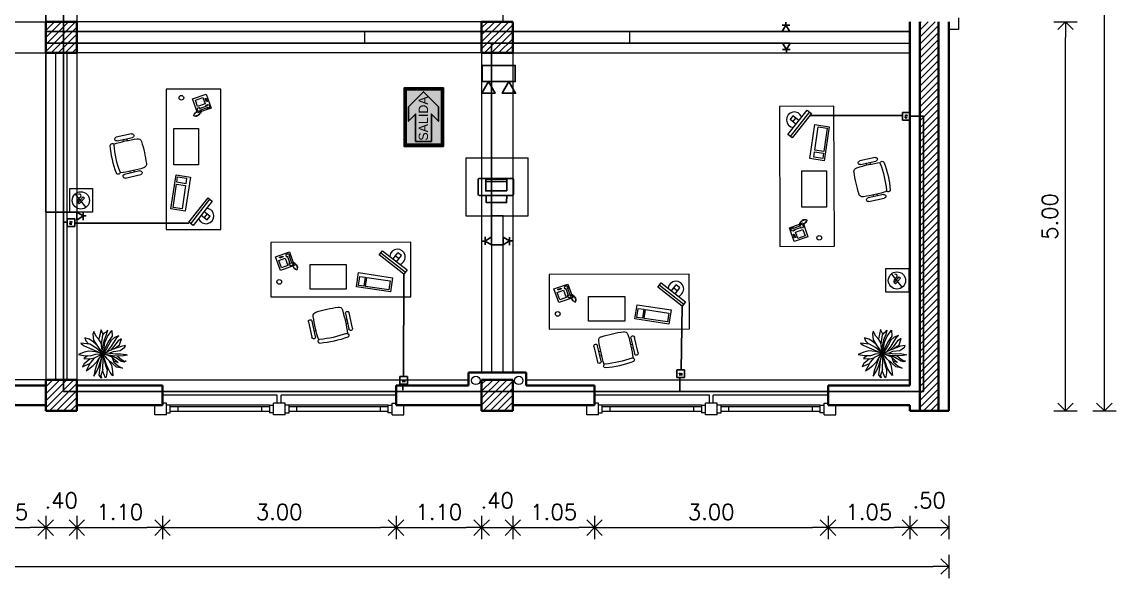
# Model space of a CAD drawing. Extents: x 1009 to 1343, y -172900 to 201.
# Drawn here: x 1178.27 to 1192.33, y 123.53 to 130.68 of the extents above; entities that cross this region are included whole.
import ezdxf

# ---------------------------------------------------------------- set-up
doc = ezdxf.new("R2010")
doc.units = 0
doc.header["$LTSCALE"] = 0.5
doc.linetypes.add('TRAZOS2', pattern=[0.375, 0.25, -0.125])
doc.layers.get('0').update_dxf_attribs({"linetype": 'CONTINUOUS'})
doc.layers.get('Defpoints').update_dxf_attribs({"linetype": 'CONTINUOUS'})
for name, color, linetype, lineweight in [('Acotaciones', 9, 'CONTINUOUS', 9), ('Carpintería', 55, 'CONTINUOUS', 20), ('Detalles .05', 243, 'CONTINUOUS', 5), ('Detalles 01', 8, 'CONTINUOUS', 9), ('Equipamiento movil', 33, 'CONTINUOUS', 9), ('EQUIPO DE EMERGENCIA', 200, 'CONTINUOUS', 30), ('Muros corte', 7, 'CONTINUOUS', 40), ('Sist. contra incendio', 1, 'CONTINUOUS', 18), ('Tratamiento pisos', 251, 'CONTINUOUS', 9), ('Vidrios', 147, 'CONTINUOUS', 13)]:
    doc.layers.add(name, color=color, linetype=linetype, lineweight=lineweight)
for name, color, linetype in [('BRIGADAS', 8, 'TRAZOS2'), ('Cableado', 100, 'CONTINUOUS'), ('Electricidad', 50, 'CONTINUOUS'), ('GCI-LUZ DE EMERG.LUZ ESTROBOSCOPICA', 12, 'CONTINUOUS'), ('MARCO_FONDO_NEGRO', 7, 'CONTINUOUS'), ('SEÑAL_FONDO_FIGURAS', 254, 'CONTINUOUS'), ('SEÑAL_FONDO_NEGRO', 7, 'CONTINUOUS'), ('SEÑAL_FONDO_VERDE', 86, 'CONTINUOUS')]:
    doc.layers.add(name, color=color, linetype=linetype)
doc.styles.add('franklin gothic medium', font='framd.ttf')
doc.styles.add('Texto 2 mm', font='simplex.shx', dxfattribs={"height": 0.2})
doc.styles.add('Texto 5 mm', font='simplex.shx', dxfattribs={"height": 0.5})
doc.dimstyles.new('Primera línea', dxfattribs={"dimscale": 0, "dimtxt": 0.2, "dimasz": 0.2, "dimexe": 0.15, "dimexo": 0, "dimgap": 0.1, "dimtad": 1, "dimzin": 4, "dimdsep": 46, "dimtxsty": 'Texto 2 mm', "dimblk": 'OPEN90', "dimcen": 2.5, "dimclrd": 256, "dimclre": 256, "dimclrt": 256, "dimadec": 0, "dimazin": 0, "dimtfac": 1, "dimtmove": 2, "dimatfit": 3, "dimldrblk": 'OPEN90', "dimfxl": 1, "dimtolj": 1, "dimtzin": 0, "dimlwd": -1, "dimlwe": -1, "dimarcsym": 0})
doc.dimstyles.new('Segunda línea', dxfattribs={"dimscale": 0, "dimtxt": 0.2, "dimasz": 0.2, "dimexe": 0.15, "dimexo": 0.5, "dimgap": 0.1, "dimtad": 1, "dimzin": 4, "dimdsep": 46, "dimtxsty": 'Texto 2 mm', "dimblk": 'OPEN90', "dimcen": 2.5, "dimclrd": 256, "dimclre": 256, "dimclrt": 256, "dimadec": 0, "dimazin": 0, "dimtfac": 1, "dimtmove": 2, "dimatfit": 3, "dimldrblk": 'OPEN90', "dimfxl": 1, "dimtolj": 1, "dimtzin": 0, "dimlwd": -1, "dimlwe": -1, "dimarcsym": 0})
pattern_1 = [(45, (132.33464, 59.39495), (-0.0449012806, 0.0449012806), [])]

# ---------------------------------------------------------------- blocks, each defined once
blk = doc.blocks.new('_Open90')
at = {"color": 0, "linetype": 'ByBlock', "lineweight": -2}
for p, q in [((0, 0), (-1, 0)), ((-0.5, 0.5), (0, 0)), ((0, 0), (-0.5, -0.5))]:
    blk.add_line(p, q, dxfattribs=at)
blk = doc.blocks.new('*D153')
at = {"layer": 'Acotaciones', "transparency": 16777216}
for p, q in [((1191.53, 130.675), (1191.83, 130.675)), ((1191.68, 125.875), (1191.68, 130.475)), ((1191.53, 125.675), (1191.83, 125.675))]:
    blk.add_line(p, q, dxfattribs=at)
at = {"layer": 'Defpoints', "color": 0, "transparency": 16777216}
for p in [(1191.53, 130.675), (1191.68, 130.675), (1191.53, 125.675)]:
    blk.add_point(p, dxfattribs=at)
at = {"layer": 'Acotaciones', "transparency": 16777216, "xscale": 0.2, "yscale": 0.2, "zscale": 0.2}
for p, rotation in [((1191.68, 130.675), 90), ((1191.68, 125.675), 270)]:
    blk.add_blockref('_Open90', p, dxfattribs=dict(at, rotation=rotation))
at = {"layer": 'Acotaciones', "transparency": 16777216, "insert": (1191.48, 128.175), "char_height": 0.2, "attachment_point": 5, "rotation": 90, "style": 'Texto 2 mm'}
blk.add_mtext('\\A1;5.00', dxfattribs=at)
blk = doc.blocks.new('*D156')
at = {"layer": 'Acotaciones', "transparency": 16777216}
for p, q in [((1192.03, 141.675), (1192.33, 141.675)), ((1192.18, 125.875), (1192.18, 141.475)), ((1192.03, 125.675), (1192.33, 125.675))]:
    blk.add_line(p, q, dxfattribs=at)
at = {"layer": 'Defpoints', "color": 0, "transparency": 16777216}
for p in [(1191.53, 141.675), (1192.18, 141.675), (1191.53, 125.675)]:
    blk.add_point(p, dxfattribs=at)
at = {"layer": 'Acotaciones', "transparency": 16777216, "xscale": 0.2, "yscale": 0.2, "zscale": 0.2}
for p, rotation in [((1192.18, 141.675), 90), ((1192.18, 125.675), 270)]:
    blk.add_blockref('_Open90', p, dxfattribs=dict(at, rotation=rotation))
at = {"layer": 'Acotaciones', "transparency": 16777216, "insert": (1191.98, 133.675), "char_height": 0.2, "attachment_point": 5, "rotation": 90, "style": 'Texto 2 mm'}
blk.add_mtext('\\A1;16.00', dxfattribs=at)
blk = doc.blocks.new('*D171')
at = {"layer": 'Acotaciones', "transparency": 16777216}
for p, q in [((1177.53, 124.325), (1177.53, 124.025)), ((1178.58, 124.325), (1178.58, 124.025)), ((1177.73, 124.175), (1178.38, 124.175))]:
    blk.add_line(p, q, dxfattribs=at)
at = {"layer": 'Defpoints', "color": 0, "transparency": 16777216}
for p in [(1177.53, 124.325), (1178.58, 124.325), (1178.58, 124.175)]:
    blk.add_point(p, dxfattribs=at)
at = {"layer": 'Acotaciones', "transparency": 16777216, "xscale": 0.2, "yscale": 0.2, "zscale": 0.2, "rotation": 180}
blk.add_blockref('_Open90', (1177.53, 124.175), dxfattribs=at)
at = {"layer": 'Acotaciones', "transparency": 16777216, "xscale": 0.2, "yscale": 0.2, "zscale": 0.2}
blk.add_blockref('_Open90', (1178.58, 124.175), dxfattribs=at)
at = {"layer": 'Acotaciones', "transparency": 16777216, "insert": (1178.055, 124.375), "char_height": 0.2, "attachment_point": 5, "style": 'Texto 2 mm'}
blk.add_mtext('\\A1;1.05', dxfattribs=at)
blk = doc.blocks.new('*D172')
at = {"layer": 'Acotaciones', "transparency": 16777216}
for p, q in [((1178.98, 124.325), (1178.98, 124.025)), ((1180.08, 124.325), (1180.08, 124.025)), ((1179.18, 124.175), (1179.88, 124.175))]:
    blk.add_line(p, q, dxfattribs=at)
at = {"layer": 'Defpoints', "color": 0, "transparency": 16777216}
for p in [(1178.98, 124.325), (1180.08, 124.325), (1180.08, 124.175)]:
    blk.add_point(p, dxfattribs=at)
at = {"layer": 'Acotaciones', "transparency": 16777216, "xscale": 0.2, "yscale": 0.2, "zscale": 0.2, "rotation": 180}
blk.add_blockref('_Open90', (1178.98, 124.175), dxfattribs=at)
at = {"layer": 'Acotaciones', "transparency": 16777216, "xscale": 0.2, "yscale": 0.2, "zscale": 0.2}
blk.add_blockref('_Open90', (1180.08, 124.175), dxfattribs=at)
at = {"layer": 'Acotaciones', "transparency": 16777216, "insert": (1179.53, 124.375), "char_height": 0.2, "attachment_point": 5, "style": 'Texto 2 mm'}
blk.add_mtext('\\A1;1.10', dxfattribs=at)
blk = doc.blocks.new('*D173')
at = {"layer": 'Acotaciones', "transparency": 16777216}
for p, q in [((1183.08, 124.325), (1183.08, 124.025)), ((1184.18, 124.325), (1184.18, 124.025)), ((1183.28, 124.175), (1183.98, 124.175))]:
    blk.add_line(p, q, dxfattribs=at)
at = {"layer": 'Defpoints', "color": 0, "transparency": 16777216}
for p in [(1183.08, 124.325), (1184.18, 124.325), (1184.18, 124.175)]:
    blk.add_point(p, dxfattribs=at)
at = {"layer": 'Acotaciones', "transparency": 16777216, "xscale": 0.2, "yscale": 0.2, "zscale": 0.2, "rotation": 180}
blk.add_blockref('_Open90', (1183.08, 124.175), dxfattribs=at)
at = {"layer": 'Acotaciones', "transparency": 16777216, "xscale": 0.2, "yscale": 0.2, "zscale": 0.2}
blk.add_blockref('_Open90', (1184.18, 124.175), dxfattribs=at)
at = {"layer": 'Acotaciones', "transparency": 16777216, "insert": (1183.63, 124.375), "char_height": 0.2, "attachment_point": 5, "style": 'Texto 2 mm'}
blk.add_mtext('\\A1;1.10', dxfattribs=at)
blk = doc.blocks.new('*D174')
at = {"layer": 'Acotaciones', "transparency": 16777216}
for p, q in [((1184.58, 124.325), (1184.58, 124.025)), ((1185.63, 124.325), (1185.63, 124.025)), ((1184.78, 124.175), (1185.43, 124.175))]:
    blk.add_line(p, q, dxfattribs=at)
at = {"layer": 'Defpoints', "color": 0, "transparency": 16777216}
for p in [(1184.58, 124.325), (1185.63, 124.325), (1185.63, 124.175)]:
    blk.add_point(p, dxfattribs=at)
at = {"layer": 'Acotaciones', "transparency": 16777216, "xscale": 0.2, "yscale": 0.2, "zscale": 0.2, "rotation": 180}
blk.add_blockref('_Open90', (1184.58, 124.175), dxfattribs=at)
at = {"layer": 'Acotaciones', "transparency": 16777216, "xscale": 0.2, "yscale": 0.2, "zscale": 0.2}
blk.add_blockref('_Open90', (1185.63, 124.175), dxfattribs=at)
at = {"layer": 'Acotaciones', "transparency": 16777216, "insert": (1185.105, 124.375), "char_height": 0.2, "attachment_point": 5, "style": 'Texto 2 mm'}
blk.add_mtext('\\A1;1.05', dxfattribs=at)
blk = doc.blocks.new('*D175')
at = {"layer": 'Acotaciones', "transparency": 16777216}
for p, q in [((1180.08, 124.325), (1180.08, 124.025)), ((1183.08, 124.325), (1183.08, 124.025)), ((1180.28, 124.175), (1182.88, 124.175))]:
    blk.add_line(p, q, dxfattribs=at)
at = {"layer": 'Defpoints', "color": 0, "transparency": 16777216}
for p in [(1180.08, 124.325), (1183.08, 124.325), (1183.08, 124.175)]:
    blk.add_point(p, dxfattribs=at)
at = {"layer": 'Acotaciones', "transparency": 16777216, "xscale": 0.2, "yscale": 0.2, "zscale": 0.2, "rotation": 180}
blk.add_blockref('_Open90', (1180.08, 124.175), dxfattribs=at)
at = {"layer": 'Acotaciones', "transparency": 16777216, "xscale": 0.2, "yscale": 0.2, "zscale": 0.2}
blk.add_blockref('_Open90', (1183.08, 124.175), dxfattribs=at)
at = {"layer": 'Acotaciones', "transparency": 16777216, "insert": (1181.58, 124.375), "char_height": 0.2, "attachment_point": 5, "style": 'Texto 2 mm'}
blk.add_mtext('\\A1;3.00', dxfattribs=at)
blk = doc.blocks.new('*D176')
at = {"layer": 'Acotaciones', "transparency": 16777216}
for p, q in [((1185.63, 124.325), (1185.63, 124.025)), ((1188.63, 124.325), (1188.63, 124.025)), ((1185.83, 124.175), (1188.43, 124.175))]:
    blk.add_line(p, q, dxfattribs=at)
at = {"layer": 'Defpoints', "color": 0, "transparency": 16777216}
for p in [(1185.63, 124.325), (1188.63, 124.325), (1188.63, 124.175)]:
    blk.add_point(p, dxfattribs=at)
at = {"layer": 'Acotaciones', "transparency": 16777216, "xscale": 0.2, "yscale": 0.2, "zscale": 0.2, "rotation": 180}
blk.add_blockref('_Open90', (1185.63, 124.175), dxfattribs=at)
at = {"layer": 'Acotaciones', "transparency": 16777216, "xscale": 0.2, "yscale": 0.2, "zscale": 0.2}
blk.add_blockref('_Open90', (1188.63, 124.175), dxfattribs=at)
at = {"layer": 'Acotaciones', "transparency": 16777216, "insert": (1187.13, 124.375), "char_height": 0.2, "attachment_point": 5, "style": 'Texto 2 mm'}
blk.add_mtext('\\A1;3.00', dxfattribs=at)
blk = doc.blocks.new('*D177')
at = {"layer": 'Acotaciones', "transparency": 16777216}
for p, q in [((1188.63, 124.325), (1188.63, 124.025)), ((1189.68, 124.325), (1189.68, 124.025)), ((1188.83, 124.175), (1189.48, 124.175))]:
    blk.add_line(p, q, dxfattribs=at)
at = {"layer": 'Defpoints', "color": 0, "transparency": 16777216}
for p in [(1188.63, 124.325), (1189.68, 124.325), (1189.68, 124.175)]:
    blk.add_point(p, dxfattribs=at)
at = {"layer": 'Acotaciones', "transparency": 16777216, "xscale": 0.2, "yscale": 0.2, "zscale": 0.2, "rotation": 180}
blk.add_blockref('_Open90', (1188.63, 124.175), dxfattribs=at)
at = {"layer": 'Acotaciones', "transparency": 16777216, "xscale": 0.2, "yscale": 0.2, "zscale": 0.2}
blk.add_blockref('_Open90', (1189.68, 124.175), dxfattribs=at)
at = {"layer": 'Acotaciones', "transparency": 16777216, "insert": (1189.155, 124.375), "char_height": 0.2, "attachment_point": 5, "style": 'Texto 2 mm'}
blk.add_mtext('\\A1;1.05', dxfattribs=at)
blk = doc.blocks.new('*D178')
at = {"layer": 'Acotaciones', "transparency": 16777216}
for p, q in [((1156.38, 123.825), (1156.38, 123.525)), ((1190.18, 123.825), (1190.18, 123.525)), ((1156.58, 123.675), (1189.98, 123.675))]:
    blk.add_line(p, q, dxfattribs=at)
at = {"layer": 'Defpoints', "color": 0, "transparency": 16777216}
for p in [(1156.38, 124.325), (1190.18, 124.325), (1190.18, 123.675)]:
    blk.add_point(p, dxfattribs=at)
at = {"layer": 'Acotaciones', "transparency": 16777216, "xscale": 0.2, "yscale": 0.2, "zscale": 0.2, "rotation": 180}
blk.add_blockref('_Open90', (1156.38, 123.675), dxfattribs=at)
at = {"layer": 'Acotaciones', "transparency": 16777216, "xscale": 0.2, "yscale": 0.2, "zscale": 0.2}
blk.add_blockref('_Open90', (1190.18, 123.675), dxfattribs=at)
at = {"layer": 'Acotaciones', "transparency": 16777216, "insert": (1173.28, 123.875), "char_height": 0.2, "attachment_point": 5, "style": 'Texto 2 mm'}
blk.add_mtext('\\A1;33.80', dxfattribs=at)
blk = doc.blocks.new('TELEFONO')
at = {"layer": 'Detalles .05'}
for p, q in [((0.139, 0.134), (-0.098, 0.134)), ((-0.098, 0.134), (-0.098, -0.099)), ((-0.071, 0.089), (-0.071, -0.055)), ((-0.043, 0.089), (-0.043, -0.055)), ((0.108, 0.063), (0, 0.063)), ((0, 0.063), (0, -0.063)), ((0.081, 0.108), (0.023, 0.108)), ((0.023, 0.108), (0.023, 0.094)), ((0.023, 0.094), (0.081, 0.094)), ((0.027, 0.041), (0.027, 0.041)), ((0.027, 0.014), (0.027, 0.014)), ((0.054, 0.041), (0.054, 0.041)), ((0.054, 0.014), (0.054, 0.014)), ((0.081, 0.094), (0.081, 0.108)), ((0.081, 0.041), (0.081, 0.041)), ((0.081, 0.014), (0.081, 0.014)), ((0.108, -0.063), (0.108, 0.063)), ((0.139, -0.099), (0.139, 0.134)), ((-0.129, -0.104), (-0.147, -0.11)), ((-0.129, -0.116), (-0.147, -0.121)), ((-0.129, -0.127), (-0.147, -0.133)), ((-0.129, -0.139), (-0.147, -0.145)), ((-0.124, -0.093), (-0.141, -0.098)), ((-0.124, -0.15), (-0.141, -0.156)), ((-0.118, -0.081), (-0.135, -0.087)), ((-0.118, -0.162), (-0.135, -0.168)), ((-0.112, -0.07), (-0.129, -0.075)), ((-0.106, -0.058), (-0.124, -0.064)), ((-0.104, -0.17), (-0.122, -0.176)), ((-0.101, -0.047), (-0.118, -0.052)), ((-0.089, -0.156), (-0.106, -0.162)), ((-0.083, -0.145), (-0.101, -0.15)), ((-0.098, -0.099), (0.139, -0.099)), ((-0.078, -0.133), (-0.095, -0.139)), ((-0.072, -0.121), (-0.089, -0.127)), ((-0.067, -0.083), (-0.078, -0.116)), ((0, -0.063), (0.108, -0.063)), ((0.027, -0.013), (0.027, -0.013)), ((0.027, -0.04), (0.027, -0.04)), ((0.054, -0.013), (0.054, -0.013)), ((0.054, -0.04), (0.054, -0.04)), ((0.081, -0.013), (0.081, -0.013)), ((0.081, -0.04), (0.081, -0.04))]:
    blk.add_line(p, q, dxfattribs=at)
for centre, start, end in [((-0.057, 0.089), 298.4915, 241.5085), ((-0.057, -0.055), 118.4915, 61.5085)]:
    blk.add_arc(centre, 0.0302, start, end, dxfattribs=at)
blk = doc.blocks.new('RECTANG')
for p, q in [((1, 1), (0, 1)), ((0, 1), (0, 0)), ((1, 0), (1, 1)), ((0, 0), (1, 0))]:
    blk.add_line(p, q)
blk = doc.blocks.new('KEYBOARD', base_point=(60, 294))
for p, xscale, yscale, zscale in [((60, 294), 19, 8, 19), ((61, 295), 13, 5, 13), ((75, 295), 3, 5, 3)]:
    blk.add_blockref('RECTANG', p, dxfattribs=dict(xscale=xscale, yscale=yscale, zscale=zscale))
blk = doc.blocks.new('Silla 1')
at = {"layer": 'Equipamiento movil'}
for p, q in [((-0.113, 0.266), (0.03, 0.409)), ((0.064, 0.375), (-0.079, 0.232)), ((-0.025, 0.286), (-0.009, 0.269)), ((0.01, 0.321), (0.027, 0.305)), ((0.232, -0.079), (0.375, 0.064)), ((0.409, 0.03), (0.266, -0.113)), ((0.305, 0.027), (0.321, 0.01)), ((0.269, -0.009), (0.286, -0.025))]:
    blk.add_line(p, q, dxfattribs=at)
for centre, radius, start, end in [((0.147, 0.396), 0.0255, 61.3631, 224.3749), ((1.406, -1.127), 1.988, 130.2245, 139.1817), ((0.047, 0.392), 0.0242, 315, 135), ((-0.654, -0.654), 1.296, 37.1584, 52.8416), ((-0.651, -0.651), 1.342, 37.131, 52.869), ((-0.096, 0.249), 0.0242, 135, 315), ((-0.061, 0.139), 0.0505, 139.1817, 220.8183), ((0.396, 0.147), 0.0255, 225.6251, 28.6369), ((1.406, 1.406), 1.988, 220.8183, 229.1817), ((-1.127, 1.406), 1.988, 310.8183, 319.7755), ((0.392, 0.047), 0.0242, 315, 135), ((0.139, -0.061), 0.0505, 229.1817, 310.8183), ((0.249, -0.096), 0.0242, 135, 315)]:
    blk.add_arc(centre, radius, start, end, dxfattribs=at)
blk = doc.blocks.new('Treei')
for p, q in [((-1.6, 5.41), (-2.01, 5.58)), ((-2.01, 5.58), (-1.8, 4.47)), ((-0.75, 4.27), (-1.6, 5.41)), ((0.01, 4.32), (0.22, 5.68)), ((0.22, 5.68), (0.34, 5.97)), ((0.34, 5.97), (0.52, 5.11)), ((1.81, 5.28), (1.78, 5.7)), ((1.78, 5.7), (2.06, 5.28)), ((-3.94, 3.46), (-4.45, 3.93)), ((-4.45, 3.93), (-4.03, 2.89)), ((-4.03, 2.89), (-3.28, 2.03)), ((-3.05, 2.89), (-3.94, 3.46)), ((-2.15, 4.1), (-3.71, 4.62)), ((-3.71, 4.62), (-3.16, 3.73)), ((-3.16, 3.73), (-1.67, 2.62)), ((-1.83, 2.15), (-3.05, 2.89)), ((-1.21, 2.79), (-2.15, 4.1)), ((-1.8, 4.47), (-1.02, 2.25)), ((-0.56, 2.57), (-0.75, 4.27)), ((-0.17, 1), (0.06, 3.09)), ((0.06, 3.09), (0.01, 4.32)), ((1.05, 3.19), (0.44, 1.74)), ((0.52, 5.11), (0.61, 3.71)), ((0.61, 3.71), (0.57, 2.38)), ((0.61, 3.58), (1.42, 4.57)), ((0.8, 2.18), (2.11, 2.72)), ((0.96, 2.25), (2.2, 3.73)), ((1.92, 4.62), (1.05, 3.19)), ((1.42, 4.57), (1.81, 5.28)), ((2.06, 5.28), (1.92, 4.62)), ((2.2, 3.73), (1.92, 2.62)), ((2.11, 2.72), (3.12, 3.85)), ((3.3, 3.31), (2.36, 2.28)), ((3.12, 3.85), (3.58, 4.84)), ((3.58, 4.84), (3.3, 3.31)), ((-4.76, 0.09), (-5.92, -0.48)), ((-5.51, 0.92), (-5.8, 1.09)), ((-5.8, 1.09), (-4.68, 0.77)), ((-5.76, 2.23), (-4.31, 2.25)), ((-4.26, 1.14), (-5.76, 2.23)), ((-5.12, 0.4), (-5.51, 0.92)), ((-4.61, -0.04), (-5.12, 0.4)), ((-4.68, 0.77), (-3.34, 0.26)), ((-4.31, 2.25), (-2.93, 1.32)), ((-2.77, 0.45), (-4.26, 1.14)), ((-3.34, 0.26), (-1.78, -0.09)), ((-3.28, 2.03), (-2.08, 1.39)), ((-2.93, 1.32), (-0.51, 0.11)), ((-0.77, 0.18), (-2.77, 0.45)), ((-2.08, 1.39), (-1.04, 0.82)), ((-0.51, 1.14), (-1.83, 2.15)), ((-1.67, 2.62), (-0.88, 1.91)), ((-1.04, 0.82), (0.03, -0.03)), ((-1.02, 2.25), (0.03, -0.03)), ((0.03, -0.03), (-0.77, 0.18)), ((-0.11, 1.56), (-0.56, 2.57)), ((0.03, -0.03), (-0.17, 1)), ((0.03, -0.03), (0.2, 0.77)), ((2.04, 0.65), (0.03, -0.03)), ((0.7, 0.63), (0.03, -0.03)), ((0.03, -0.03), (2.96, 0.63)), ((1.85, 0.03), (0.03, -0.03)), ((0.2, 0.77), (0.8, 2.18)), ((0.57, 2.38), (0.31, 1.05)), ((1.28, 1.02), (0.7, 0.63)), ((1.99, 1.81), (1.28, 1.02)), ((1.69, 1.48), (2.82, 2.08)), ((3.28, 0.01), (1.85, 0.03)), ((2.36, 2.28), (1.99, 1.81)), ((2.73, 0.9), (2.04, 0.65)), ((3.51, 1.17), (2.73, 0.9)), ((2.82, 2.08), (4.22, 2.33)), ((2.96, 0.63), (3.97, 1)), ((4.41, -0.01), (3.28, 0.01)), ((4.64, 1.81), (3.51, 1.17)), ((3.97, 1), (4.77, 0.95)), ((4.22, 2.33), (5.46, 2.47)), ((5.39, 0.4), (4.41, -0.01)), ((5.46, 2.47), (4.64, 1.81)), ((4.77, 0.95), (5.72, 0.8)), ((6.02, 0.65), (5.39, 0.4)), ((5.72, 0.8), (6.02, 0.65)), ((-5.92, -0.48), (-3.64, -1.03)), ((-4.26, -1.67), (-5.51, -2.28)), ((-5.51, -2.28), (-4.86, -2.48)), ((-4.86, -2.48), (-3.37, -2.31)), ((-2.36, -0.36), (-4.61, -0.04)), ((-3.44, -0.9), (-4.26, -1.67)), ((-3.05, -2.53), (-3.55, -3.37)), ((-2.65, -0.43), (-3.44, -0.9)), ((-3.37, -2.31), (-1.83, -1.37)), ((-2.28, -1.64), (-3.05, -2.53)), ((-1.34, -0.24), (-2.65, -0.43)), ((-1.46, -1.72), (-2.33, -3.24)), ((-1.83, -1.37), (0.03, -0.03)), ((-1.78, -0.09), (-0.95, -0.18)), ((0.03, -0.03), (-1.46, -1.72)), ((-1.39, -3.32), (0.03, -0.03)), ((0.03, -0.03), (-1.34, -0.24)), ((-0.47, -1.76), (-0.63, -3.46)), ((0.03, -0.03), (-0.47, -1.76)), ((0.11, -1.72), (0.03, -0.03)), ((0.03, -0.03), (1.07, -2.16)), ((1, -0.83), (0.03, -0.03)), ((3.21, -0.98), (0.03, -0.03)), ((0.45, -2.92), (0.11, -1.72)), ((1.97, -1.44), (1, -0.83)), ((1.3, -3.19), (1.03, -2.11)), ((1.07, -2.16), (2.15, -3.07)), ((4.06, -0.75), (1.24, -0.39)), ((1.31, -1.02), (3.1, -1.64)), ((2.93, -2.41), (1.97, -1.44)), ((3.85, -3.54), (2.93, -2.41)), ((3.1, -1.64), (4.24, -2.04)), ((4.47, -1.62), (3.21, -0.98)), ((3.92, 0), (5.37, -0.51)), ((5.3, -0.93), (4.06, -0.75)), ((4.24, -2.04), (5.56, -2.28)), ((5.56, -2.28), (4.47, -1.62)), ((6.02, -0.34), (5.3, -0.93)), ((5.37, -0.51), (6.02, -0.34)), ((-3.55, -3.37), (-3.92, -4.48)), ((-3.92, -4.48), (-3.16, -4.25)), ((-3.16, -4.25), (-2.38, -3.46)), ((-2.33, -3.24), (-2.56, -5.44)), ((-2.56, -5.44), (-2.06, -4.77)), ((-2.06, -4.77), (-1.39, -3.32)), ((-0.63, -3.46), (-0.35, -4.6)), ((-0.35, -4.6), (0.2, -6.03)), ((0.2, -6.03), (0.5, -4.43)), ((0.5, -4.43), (0.45, -2.92)), ((0.5, -3.74), (1.19, -4.72)), ((1.19, -4.72), (1.28, -3.19)), ((1.28, -3.19), (2.47, -4.62)), ((2.15, -3.07), (3.12, -3.59)), ((2.93, -4.4), (2.43, -3.22)), ((2.47, -4.62), (3.23, -5.02)), ((3.23, -5.02), (2.93, -4.4)), ((3.12, -3.59), (4.27, -4.18)), ((4.27, -4.18), (3.85, -3.54))]:
    blk.add_line(p, q)
blk = doc.blocks.new('A$C4F586106')
at = {"layer": 'SEÑAL_FONDO_FIGURAS'}
h = blk.add_hatch(color=256, dxfattribs=at)
h.paths.add_polyline_path([(1.092, 0.238), (0.029, 0.238), (0.029, 1.85), (1.092, 1.85)])
h.paths.add_polyline_path([(1.063, 1.821), (0.058, 1.821), (0.058, 0.267), (1.063, 0.267)], flags=16)
h.paths.add_polyline_path([(0.807, 1.55), (0.807, 0.438), (0.287, 0.438), (0.287, 1.55)], flags=8)
blk.add_hatch(color=256, dxfattribs=at).paths.add_polyline_path([(0.553, 1.768), (0.126, 1.339), (0.126, 0.925), (0.327, 1.132), (0.327, 0.349), (0.553, 0.349), (0.778, 0.349), (0.778, 1.132), (0.979, 0.925), (0.979, 1.339)])
at = {"layer": 'SEÑAL_FONDO_VERDE'}
h = blk.add_hatch(color=256, dxfattribs=at)
h.paths.add_polyline_path([(0.058, 0.267), (0.058, 1.821), (1.063, 1.821), (1.063, 0.267)])
h.paths.add_polyline_path([(0.327, 0.349), (0.553, 0.349), (0.778, 0.349), (0.778, 1.132), (0.979, 0.925), (0.979, 1.339), (0.553, 1.768), (0.126, 1.339), (0.126, 0.925), (0.327, 1.132)], flags=16)
at = {"layer": 'MARCO_FONDO_NEGRO'}
blk.add_lwpolyline([(1.121, 1.879), (1.121, 0.209), (0, 0.209), (0, 1.879)], close=True, dxfattribs=at)
at = {"layer": 'SEÑAL_FONDO_FIGURAS'}
blk.add_lwpolyline([(1.092, 1.85), (0.029, 1.85), (0.029, 0.238), (1.092, 0.238)], close=True, dxfattribs=at)
at = {"layer": 'SEÑAL_FONDO_NEGRO'}
blk.add_lwpolyline([(1.063, 1.821), (1.063, 0.267), (0.058, 0.267), (0.058, 1.821)], close=True, dxfattribs=at)
at = {"layer": 'SEÑAL_FONDO_VERDE'}
for points in [[(1.063, 1.821), (1.063, 0.267), (0.058, 0.267), (0.058, 1.821)], [(0.553, 0.349), (0.778, 0.349), (0.778, 1.132), (0.979, 0.925), (0.979, 1.339), (0.553, 1.768), (0.126, 1.339), (0.126, 0.925), (0.327, 1.132), (0.327, 0.349)], [(0.553, 0.349), (0.778, 0.349), (0.778, 1.132), (0.979, 0.925), (0.979, 1.339), (0.553, 1.768), (0.126, 1.339), (0.126, 0.925), (0.327, 1.132), (0.327, 0.349)]]:
    blk.add_lwpolyline(points, close=True, dxfattribs=at)
at = {"layer": 'SEÑAL_FONDO_VERDE', "style": 'franklin gothic medium'}
blk.add_text('SALIDA', height=0.2658, rotation=90, dxfattribs=at).set_placement((0.681, 0.372))
blk = doc.blocks.new('A$C04752EFD')
at = {"layer": 'GCI-LUZ DE EMERG.LUZ ESTROBOSCOPICA', "color": 1}
blk.add_lwpolyline([(-0.177, -0.173), (-0.177, 0), (0.177, 0), (0.177, -0.173)], close=True, dxfattribs=at)
at = {"layer": 'GCI-LUZ DE EMERG.LUZ ESTROBOSCOPICA'}
for points in [[(0.177, -0.173), (-0.177, -0.173), (-0.177, 0), (0.177, 0)], [(-0.109, -0.173), (-0.038, -0.297), (-0.18, -0.297)], [(0.109, -0.173), (0.038, -0.297), (0.18, -0.297)]]:
    blk.add_lwpolyline(points, close=True, dxfattribs=at)

msp = doc.modelspace()

# ---------------------------------------------------------------- hatches: boundary and pattern name
at = {"layer": 'Detalles 01'}
h = msp.add_hatch(dxfattribs=at)
h.set_pattern_fill('ANSI31,_O', color=256, scale=0.02)
h.set_pattern_definition(pattern_1)
h.paths.add_polyline_path([(1178.98, 130.675), (1178.58, 130.675), (1178.58, 130.275), (1178.98, 130.275)])
h = msp.add_hatch(dxfattribs=at)
h.set_pattern_fill('ANSI31,_O', color=256, scale=0.02)
h.set_pattern_definition(pattern_1)
h.paths.add_polyline_path([(1184.58, 130.675), (1184.18, 130.675), (1184.18, 130.275), (1184.58, 130.275)])
h = msp.add_hatch(dxfattribs=at)
h.set_pattern_fill('ANSI31,_O', color=256, scale=0.02)
h.set_pattern_definition(pattern_1)
h.paths.add_polyline_path([(1190.05, 130.675), (1189.81, 130.675), (1189.81, 125.675), (1190.05, 125.675)])
h = msp.add_hatch(dxfattribs=at)
h.set_pattern_fill('ANSI31,_O', color=256, scale=0.02)
h.set_pattern_definition(pattern_1)
h.paths.add_polyline_path([(1178.98, 125.675), (1178.98, 126.075), (1178.58, 126.075), (1178.58, 125.675)])
h = msp.add_hatch(dxfattribs=at)
h.set_pattern_fill('ANSI31,_O', color=256, scale=0.02)
h.set_pattern_definition(pattern_1)
h.paths.add_polyline_path([(1184.58, 125.675), (1184.58, 126.075), (1184.18, 126.075), (1184.18, 125.675)])

# ---------------------------------------------------------------- linework, layer by layer
at = {"layer": 'Acotaciones'}
for p, q in [((1178.58, 124.175), (1178.68, 124.275)), ((1178.98, 124.175), (1178.88, 124.275)), ((1184.18, 124.175), (1184.28, 124.275)), ((1184.58, 124.175), (1184.48, 124.275)), ((1189.68, 124.175), (1189.78, 124.275)), ((1190.18, 124.175), (1190.08, 124.275)), ((1190.18, 124.325), (1190.18, 124.025)), ((1178.58, 124.175), (1178.98, 124.175)), ((1178.68, 124.075), (1178.58, 124.175)), ((1178.88, 124.075), (1178.98, 124.175)), ((1184.18, 124.175), (1184.58, 124.175)), ((1184.28, 124.075), (1184.18, 124.175)), ((1184.48, 124.075), (1184.58, 124.175)), ((1189.68, 124.175), (1190.18, 124.175)), ((1189.78, 124.075), (1189.68, 124.175)), ((1190.08, 124.075), (1190.18, 124.175))]:
    msp.add_line(p, q, dxfattribs=at)
at = {"layer": 'Cableado'}
for p, q in [((1178.809, 141.263), (1178.809, 125.925)), ((1188.393, 129.47), (1189.586, 129.47)), ((1189.686, 129.511), (1189.586, 129.511)), ((1189.586, 129.511), (1189.586, 129.411)), ((1189.858, 129.465), (1189.68, 129.465)), ((1189.686, 129.411), (1189.686, 129.511)), ((1189.858, 127.36), (1189.858, 129.465)), ((1189.586, 129.411), (1189.686, 129.411)), ((1178.801, 128.102), (1178.855, 128.102)), ((1178.955, 128.143), (1178.855, 128.143)), ((1178.855, 128.143), (1178.855, 128.043)), ((1178.955, 128.043), (1178.955, 128.143)), ((1180.418, 128.088), (1178.955, 128.088)), ((1178.855, 128.043), (1178.955, 128.043)), ((1183.179, 127.432), (1183.177, 126.117)), ((1189.858, 125.925), (1189.858, 127.36)), ((1186.743, 126.203), (1186.756, 127.021)), ((1183.228, 126.117), (1183.128, 126.117)), ((1183.128, 126.117), (1183.128, 126.017)), ((1183.228, 126.017), (1183.228, 126.117)), ((1186.786, 126.203), (1186.686, 126.203)), ((1186.686, 126.203), (1186.686, 126.103)), ((1186.686, 126.103), (1186.786, 126.103)), ((1186.727, 125.925), (1186.727, 126.103)), ((1186.786, 126.103), (1186.786, 126.203)), ((1183.128, 126.017), (1183.228, 126.017)), ((1183.169, 125.942), (1183.169, 126.017)), ((1178.809, 125.925), (1189.858, 125.925))]:
    msp.add_line(p, q, dxfattribs=at)
msp.add_lwpolyline([(1184.57, 128.442), (1184.152, 128.444, -0.414214), (1184.135, 128.462), (1184.135, 128.645, -0.414214), (1184.153, 128.663), (1184.571, 128.661, -0.414214), (1184.589, 128.643), (1184.588, 128.46, -0.414214)], format="xyb", close=True, dxfattribs=at)
for points in [[(1184.503, 128.621), (1184.233, 128.623), (1184.234, 128.651), (1184.503, 128.649)], [(1184.503, 128.502), (1184.233, 128.503), (1184.233, 128.623), (1184.503, 128.621)], [(1184.502, 128.443), (1184.238, 128.444), (1184.238, 128.353), (1184.501, 128.352)]]:
    msp.add_lwpolyline(points, close=True, dxfattribs=at)
at = {"layer": 'Carpintería'}
for p, q in [((1190.305, 130.725), (1190.305, 130.575)), ((1190.305, 130.575), (1190.18, 130.575)), ((1179.98, 125.625), (1179.98, 125.75)), ((1180.13, 125.775), (1180.08, 125.775)), ((1180.13, 125.625), (1180.13, 125.775)), ((1180.18, 125.75), (1180.13, 125.75)), ((1180.18, 125.65), (1180.18, 125.75)), ((1180.18, 125.73), (1181.455, 125.73)), ((1180.18, 125.67), (1181.455, 125.67)), ((1180.28, 125.67), (1180.28, 125.73)), ((1181.355, 125.67), (1181.355, 125.73)), ((1181.455, 125.75), (1181.455, 125.65)), ((1181.455, 125.75), (1181.505, 125.75)), ((1181.655, 125.775), (1181.505, 125.775)), ((1181.505, 125.625), (1181.505, 125.775)), ((1181.655, 125.625), (1181.655, 125.775)), ((1181.705, 125.75), (1181.655, 125.75)), ((1181.705, 125.65), (1181.705, 125.75)), ((1181.705, 125.73), (1182.98, 125.73)), ((1181.705, 125.67), (1182.98, 125.67)), ((1181.805, 125.67), (1181.805, 125.73)), ((1182.88, 125.67), (1182.88, 125.73)), ((1182.98, 125.65), (1182.98, 125.75)), ((1182.98, 125.75), (1183.03, 125.75)), ((1183.03, 125.625), (1183.03, 125.775)), ((1183.03, 125.775), (1183.08, 125.775)), ((1183.18, 125.625), (1183.18, 125.75)), ((1185.53, 125.625), (1185.53, 125.75)), ((1185.68, 125.775), (1185.63, 125.775)), ((1185.68, 125.625), (1185.68, 125.775)), ((1185.73, 125.75), (1185.68, 125.75)), ((1185.73, 125.65), (1185.73, 125.75)), ((1185.73, 125.73), (1187.005, 125.73)), ((1185.73, 125.67), (1187.005, 125.67)), ((1185.83, 125.67), (1185.83, 125.73)), ((1186.905, 125.67), (1186.905, 125.73)), ((1187.005, 125.75), (1187.005, 125.65)), ((1187.005, 125.75), (1187.055, 125.75)), ((1187.205, 125.775), (1187.055, 125.775)), ((1187.055, 125.625), (1187.055, 125.775)), ((1187.205, 125.625), (1187.205, 125.775)), ((1187.255, 125.75), (1187.205, 125.75)), ((1187.255, 125.65), (1187.255, 125.75)), ((1187.255, 125.73), (1188.53, 125.73)), ((1187.255, 125.67), (1188.53, 125.67)), ((1187.355, 125.67), (1187.355, 125.73)), ((1188.43, 125.67), (1188.43, 125.73)), ((1188.53, 125.65), (1188.53, 125.75)), ((1188.53, 125.75), (1188.58, 125.75)), ((1188.58, 125.625), (1188.58, 125.775)), ((1188.58, 125.775), (1188.63, 125.775)), ((1188.73, 125.625), (1188.73, 125.75)), ((1180.13, 125.625), (1179.98, 125.625)), ((1180.13, 125.65), (1180.18, 125.65)), ((1181.505, 125.65), (1181.455, 125.65)), ((1181.655, 125.625), (1181.505, 125.625)), ((1181.655, 125.65), (1181.705, 125.65)), ((1183.03, 125.65), (1182.98, 125.65)), ((1183.03, 125.625), (1183.18, 125.625)), ((1185.68, 125.625), (1185.53, 125.625)), ((1185.68, 125.65), (1185.73, 125.65)), ((1187.055, 125.65), (1187.005, 125.65)), ((1187.205, 125.625), (1187.055, 125.625)), ((1187.205, 125.65), (1187.255, 125.65)), ((1188.58, 125.65), (1188.53, 125.65)), ((1188.58, 125.625), (1188.73, 125.625))]:
    msp.add_line(p, q, dxfattribs=at)
at = {"layer": 'Detalles 01'}
for p, q in [((1183.08, 125.925), (1180.08, 125.925)), ((1181.555, 125.875), (1180.08, 125.875)), ((1181.555, 125.775), (1181.555, 125.875)), ((1183.08, 125.875), (1181.605, 125.875)), ((1181.605, 125.775), (1181.605, 125.875)), ((1188.63, 125.925), (1185.63, 125.925)), ((1187.105, 125.875), (1185.63, 125.875)), ((1187.105, 125.775), (1187.105, 125.875)), ((1188.63, 125.875), (1187.155, 125.875)), ((1187.155, 125.775), (1187.155, 125.875)), ((1181.455, 125.75), (1180.18, 125.75)), ((1182.98, 125.75), (1181.705, 125.75)), ((1187.005, 125.75), (1185.73, 125.75)), ((1188.53, 125.75), (1187.255, 125.75))]:
    msp.add_line(p, q, dxfattribs=at)
for centre in [(1184.105, 126.067), (1184.656, 126.067)]:
    msp.add_circle(centre, 0.055, dxfattribs=at)
at = {"layer": 'Electricidad'}
for p, q in [((1178.58, 136.675), (1178.58, 130.275)), ((1188.039, 130.631), (1188.14, 130.631)), ((1188.087, 130.631), (1188.039, 130.55)), ((1188.087, 130.631), (1188.087, 130.671)), ((1188.087, 130.631), (1188.139, 130.55)), ((1189.68, 130.55), (1189.68, 130.675)), ((1188.139, 130.55), (1189.68, 130.55)), ((1178.58, 130.4), (1184.305, 130.4)), ((1184.305, 130.4), (1184.306, 127.91)), ((1184.305, 130.4), (1188.044, 130.4)), ((1188.145, 130.319), (1188.043, 130.319)), ((1188.097, 130.319), (1188.044, 130.4)), ((1188.097, 130.319), (1188.145, 130.4)), ((1188.097, 130.319), (1188.097, 130.279)), ((1178.58, 128.228), (1178.58, 130.275)), ((1178.98, 128.228), (1178.58, 128.228)), ((1179.061, 128.18), (1178.98, 128.228)), ((1179.061, 128.228), (1179.061, 128.127)), ((1179.061, 128.18), (1178.98, 128.128)), ((1179.061, 128.18), (1179.101, 128.18)), ((1184.225, 127.857), (1184.185, 127.857)), ((1184.225, 127.809), (1184.225, 127.91)), ((1184.225, 127.857), (1184.306, 127.91)), ((1184.225, 127.857), (1184.306, 127.809)), ((1184.306, 127.809), (1184.457, 127.808)), ((1184.537, 127.86), (1184.457, 127.908)), ((1184.537, 127.86), (1184.457, 127.808)), ((1184.537, 127.908), (1184.537, 127.807)), ((1184.537, 127.86), (1184.577, 127.86))]:
    msp.add_line(p, q, dxfattribs=at)
at = {"layer": 'Electricidad', "ltscale": 2}
msp.add_line((1188.039, 130.55), (1178.58, 130.55), dxfattribs=at)
at = {"layer": 'Electricidad'}
for points in [[(1188.139, 130.55), (1188.039, 130.55)], [(1188.044, 130.4), (1188.145, 130.4)], [(1178.98, 128.128), (1178.98, 128.228)], [(1184.306, 127.91), (1184.306, 127.809)], [(1184.457, 127.808), (1184.457, 127.908)]]:
    msp.add_lwpolyline(points, dxfattribs=at)
at = {"layer": 'Equipamiento movil'}
for p, q in [((1180.828, 129.808), (1180.128, 129.808)), ((1180.128, 129.808), (1180.128, 128.008)), ((1180.828, 128.008), (1180.828, 129.808)), ((1188.705, 129.591), (1188.005, 129.588)), ((1188.005, 129.588), (1188.011, 127.788)), ((1188.114, 129.226), (1188.36, 129.541)), ((1188.178, 129.468), (1188.141, 129.421)), ((1188.392, 129.517), (1188.145, 129.202)), ((1188.415, 129.498), (1188.169, 129.183)), ((1188.255, 129.407), (1188.178, 129.468)), ((1188.36, 129.541), (1188.415, 129.498)), ((1188.711, 127.791), (1188.705, 129.591)), ((1188.218, 129.36), (1188.141, 129.421)), ((1188.179, 129.391), (1188.216, 129.438)), ((1180.227, 128.837), (1180.227, 129.303)), ((1180.227, 129.303), (1180.543, 129.303)), ((1180.543, 129.303), (1180.543, 128.837)), ((1188.169, 129.183), (1188.114, 129.226)), ((1183.978, 128.929), (1183.978, 128.184)), ((1183.978, 128.929), (1184.778, 128.929)), ((1184.778, 128.184), (1184.778, 128.929)), ((1180.543, 128.837), (1180.227, 128.837)), ((1188.293, 128.76), (1188.609, 128.761)), ((1188.294, 128.294), (1188.293, 128.76)), ((1188.609, 128.761), (1188.61, 128.295)), ((1180.418, 128.099), (1180.665, 128.414)), ((1180.442, 128.081), (1180.689, 128.395)), ((1180.72, 128.37), (1180.473, 128.056)), ((1180.665, 128.414), (1180.72, 128.37)), ((1180.615, 128.237), (1180.692, 128.176)), ((1180.655, 128.206), (1180.617, 128.159)), ((1188.61, 128.295), (1188.294, 128.294)), ((1180.473, 128.056), (1180.418, 128.099)), ((1180.578, 128.189), (1180.655, 128.129)), ((1180.655, 128.129), (1180.692, 128.176)), ((1183.978, 128.184), (1184.778, 128.184)), ((1180.128, 128.008), (1180.828, 128.008)), ((1183.27, 127.842), (1181.47, 127.839)), ((1181.47, 127.839), (1181.471, 127.139)), ((1183.271, 127.142), (1183.27, 127.842)), ((1188.011, 127.788), (1188.711, 127.791)), ((1182.864, 127.679), (1182.907, 127.734)), ((1183.179, 127.432), (1182.864, 127.679)), ((1183.198, 127.456), (1182.883, 127.703)), ((1182.907, 127.734), (1183.222, 127.488)), ((1183.041, 127.629), (1183.102, 127.707)), ((1183.072, 127.669), (1183.119, 127.632)), ((1183.088, 127.592), (1183.149, 127.67)), ((1183.149, 127.67), (1183.102, 127.707)), ((1181.975, 127.555), (1182.441, 127.556)), ((1181.975, 127.239), (1181.975, 127.555)), ((1182.441, 127.556), (1182.441, 127.24)), ((1183.222, 127.488), (1183.179, 127.432)), ((1186.847, 127.431), (1185.047, 127.427)), ((1185.047, 127.427), (1185.048, 126.727)), ((1186.848, 126.731), (1186.847, 127.431)), ((1182.441, 127.24), (1181.975, 127.239)), ((1186.442, 127.267), (1186.485, 127.322)), ((1186.756, 127.021), (1186.442, 127.267)), ((1186.775, 127.044), (1186.46, 127.291)), ((1186.485, 127.322), (1186.8, 127.076)), ((1186.619, 127.217), (1186.679, 127.295)), ((1186.649, 127.257), (1186.697, 127.22)), ((1186.666, 127.18), (1186.726, 127.258)), ((1186.726, 127.258), (1186.679, 127.295)), ((1181.471, 127.139), (1183.271, 127.142)), ((1185.552, 127.143), (1186.018, 127.144)), ((1185.553, 126.827), (1185.552, 127.143)), ((1186.018, 127.144), (1186.019, 126.828)), ((1186.8, 127.076), (1186.756, 127.021)), ((1186.019, 126.828), (1185.553, 126.827)), ((1185.048, 126.727), (1186.848, 126.731))]:
    msp.add_line(p, q, dxfattribs=at)
for centre in [(1180.322, 129.699), (1188.517, 127.899), (1181.58, 127.333), (1185.157, 126.921)]:
    msp.add_circle(centre, 0.03, dxfattribs=at)
for centre, start, end in [((1188.195, 129.417), 19.8785, 264.1064), ((1180.639, 128.18), 199.6916, 83.9196), ((1183.098, 127.653), 289.8135, 174.0414), ((1186.675, 127.241), 289.8135, 174.0414)]:
    msp.add_arc(centre, 0.1, start, end, dxfattribs=at)
at = {"layer": 'Muros corte'}
for p, q in [((1178.98, 130.675), (1178.58, 130.675)), ((1178.58, 130.275), (1178.58, 130.675)), ((1178.98, 130.275), (1178.98, 130.675)), ((1184.58, 130.675), (1184.18, 130.675)), ((1184.18, 130.275), (1184.18, 130.675)), ((1184.58, 130.275), (1184.58, 130.675)), ((1189.68, 126), (1189.68, 130.675)), ((1189.81, 125.675), (1189.81, 130.675)), ((1190.05, 130.675), (1190.05, 125.675)), ((1190.18, 130.675), (1190.18, 125.675)), ((1178.98, 130.275), (1178.58, 130.275)), ((1184.58, 130.275), (1184.18, 130.275)), ((1184.75, 126.17), (1184.01, 126.17)), ((1184.01, 126.17), (1184.01, 126)), ((1184.75, 126.17), (1184.75, 126)), ((1178.58, 126), (1177.53, 126)), ((1178.98, 126.075), (1178.58, 126.075)), ((1178.58, 125.675), (1178.58, 126.075)), ((1178.98, 126.075), (1178.98, 125.675)), ((1180.08, 126), (1178.98, 126)), ((1180.08, 125.75), (1180.08, 126)), ((1184.01, 126), (1183.08, 126)), ((1183.08, 125.75), (1183.08, 126)), ((1184.58, 126.075), (1184.18, 126.075)), ((1184.18, 125.675), (1184.18, 126.075)), ((1184.58, 125.675), (1184.58, 126.075)), ((1185.63, 126), (1184.75, 126)), ((1185.63, 125.75), (1185.63, 126)), ((1189.68, 126), (1188.63, 126)), ((1188.63, 125.75), (1188.63, 126)), ((1178.58, 125.75), (1177.53, 125.75)), ((1178.98, 125.675), (1178.58, 125.675)), ((1180.08, 125.75), (1178.98, 125.75)), ((1184.18, 125.75), (1183.08, 125.75)), ((1184.58, 125.675), (1184.18, 125.675)), ((1185.63, 125.75), (1184.58, 125.75)), ((1189.68, 125.75), (1188.63, 125.75)), ((1189.68, 125.675), (1189.68, 125.75)), ((1190.18, 125.675), (1189.68, 125.675)), ((1190.005, 125.675), (1189.855, 125.675))]:
    msp.add_line(p, q, dxfattribs=at)
at = {"layer": 'Sist. contra incendio'}
for p, q in [((1178.958, 128.461), (1179.097, 128.291)), ((1189.443, 127.432), (1189.581, 127.262))]:
    msp.add_line(p, q, dxfattribs=at)
at = {"layer": 'Sist. contra incendio', "color": 0}
for points in [[(1178.889, 128.534), (1179.182, 128.534), (1179.182, 128.228), (1178.889, 128.228)], [(1179.01, 128.336), (1178.993, 128.351), (1179.059, 128.426), (1179.076, 128.411)], [(1189.373, 127.504), (1189.667, 127.504), (1189.667, 127.199), (1189.373, 127.199)], [(1189.495, 127.306), (1189.477, 127.321), (1189.544, 127.396), (1189.561, 127.381)]]:
    msp.add_lwpolyline(points, close=True, dxfattribs=at)
at = {"layer": 'Sist. contra incendio'}
for centre in [(1179.031, 128.38), (1189.515, 127.351)]:
    msp.add_circle(centre, 0.111, dxfattribs=at)
at = {"layer": 'Sist. contra incendio', "color": 0}
for centre, radius, start, end in [((1179.05, 128.366), 0.0596, 117.3995, 194.4218), ((1179.01, 128.438), 0.0234, 303.3783, 123.3783), ((1189.535, 127.336), 0.0596, 117.3995, 194.4218), ((1189.495, 127.409), 0.0234, 303.3783, 123.3783)]:
    msp.add_arc(centre, radius, start, end, dxfattribs=at)
at = {"layer": 'Tratamiento pisos'}
for p, q in [((1178.98, 136.675), (1178.98, 130.675)), ((1176.08, 130.675), (1178.58, 130.675)), ((1184.18, 130.675), (1178.98, 130.675)), ((1176.08, 130.275), (1178.58, 130.275)), ((1178.58, 130.275), (1178.58, 126.075)), ((1178.98, 130.275), (1178.98, 126.075)), ((1184.18, 130.275), (1178.98, 130.275)), ((1184.18, 130.275), (1184.18, 126.17)), ((1184.58, 130.275), (1184.58, 126.17)), ((1184.58, 130.275), (1189.68, 130.275)), ((1178.58, 126.075), (1176.08, 126.075)), ((1178.98, 126.075), (1184.01, 126.075)), ((1184.75, 126.075), (1189.68, 126.075))]:
    msp.add_line(p, q, dxfattribs=at)
at = {"layer": 'Vidrios', "color": 7}
for p, q in [((1184.455, 130.675), (1184.455, 135.175)), ((1182.68, 130.55), (1178.98, 130.55)), ((1182.68, 130.4), (1182.68, 130.55)), ((1189.68, 130.55), (1186.08, 130.55)), ((1186.08, 130.55), (1186.08, 130.4)), ((1178.98, 130.4), (1182.68, 130.4)), ((1186.08, 130.4), (1189.68, 130.4)), ((1178.705, 130.275), (1178.705, 126.075)), ((1178.855, 126.075), (1178.855, 130.274)), ((1184.307, 128.187), (1184.305, 126.17)), ((1184.457, 128.184), (1184.307, 128.184)), ((1184.455, 126.169), (1184.457, 128.184))]:
    msp.add_line(p, q, dxfattribs=at)

# ---------------------------------------------------------------- block references
at = {"layer": 'BRIGADAS', "xscale": 0.4499999999998181, "yscale": 0.4499999999998181, "zscale": 0.4499999999998181}
msp.add_blockref('A$C4F586106', (1183.184, 128.981), dxfattribs=at)
at = {"layer": 'Detalles .05'}
for name, p, xscale, yscale, zscale, rotation in [('TELEFONO', (1180.579, 129.606), -0.8, 0.8, 0.8, 289.5246331456692), ('TELEFONO', (1188.26, 127.991), -0.8, 0.8, 0.8, 109.7114592349841), ('TELEFONO', (1181.672, 127.59), -0.8, 0.8, 0.8, 19.64649499697358), ('TELEFONO', (1185.249, 127.178), -0.8, 0.8, 0.8, 19.64649499697358), ('Treei', (1179.315, 126.41), 0.05201508312000002, 0.05201508312000002, 0.05201508312000002, 270), ('Treei', (1189.33, 126.412), 0.05201508312000002, 0.05201508312000002, 0.05201508312000002, 270)]:
    msp.add_blockref(name, p, dxfattribs=dict(at, xscale=xscale, yscale=yscale, zscale=zscale, rotation=rotation))
at = {"layer": 'Equipamiento movil', "xscale": -1}
for p, rotation in [((1179.847, 128.997), 57.54609910571637), ((1188.99, 128.602), 237.7329251950313), ((1182.192, 126.982), 147.6679609570209), ((1185.86, 126.666), 147.6679609570209)]:
    msp.add_blockref('Silla 1', p, dxfattribs=dict(at, rotation=rotation))
at = {"layer": 'Equipamiento movil', "xscale": -0.02326153846132684, "zscale": 0.02326153846153847}
for p, yscale, rotation in [((1188.645, 129.328), 0.02326153846151868, 81.60879142225711), ((1180.189, 128.271), 0.02326153846151868, 261.4219653329422), ((1183.008, 127.203), 0.02326153846151869, 351.5438271842467), ((1186.586, 126.791), 0.02326153846151869, 351.5438271842467)]:
    msp.add_blockref('KEYBOARD', p, dxfattribs=dict(at, yscale=yscale, rotation=rotation))
at = {"layer": 'EQUIPO DE EMERGENCIA', "xscale": 1.200000000000045, "yscale": 1.200000000000045, "zscale": 1.200000000000045}
msp.add_blockref('A$C04752EFD', (1184.399, 130.115), dxfattribs=at)

# ---------------------------------------------------------------- texts
at = {"layer": 'Acotaciones', "char_height": 0.2, "attachment_point": 5, "style": 'Texto 2 mm'}
for s, insert in [('\\A1;.40', (1178.78, 124.524)), ('\\A1;.40', (1184.38, 124.524)), ('\\A1;.50', (1189.93, 124.525))]:
    msp.add_mtext(s, dxfattribs=dict(at, insert=insert))
at = {"layer": 'Cableado', "char_height": 0.0253, "attachment_point": 1, "style": 'Texto 5 mm'}
for insert, rotation in [((1189.619, 129.437), 90), ((1178.889, 128.069), 90), ((1186.76, 126.136), 180), ((1183.201, 126.05), 180)]:
    msp.add_mtext_dynamic_manual_height_columns('RS', width=19.34546, gutter_width=2.5, heights=[0], dxfattribs=dict(at, insert=insert, rotation=rotation))

# ---------------------------------------------------------------- dimensions: what is measured, and where the dimension line sits
at = {"layer": 'Acotaciones'}
for base, p2, dimstyle, picture, middle in [((1192.18, 141.675), (1191.53, 141.675), 'Segunda línea', '*D156', (1191.98, 133.675)), ((1191.68, 130.675), (1191.53, 130.675), 'Primera línea', '*D153', (1191.48, 128.175))]:
    dim = msp.add_linear_dim(base=base, p1=(1191.53, 125.675), p2=p2, angle=90, dimstyle=dimstyle, override={"dimscale": 1}, dxfattribs=at)
    dim.commit()
    dim.dimension.update_dxf_attribs({"geometry": picture, "text_midpoint": middle})
for base, p1, p2, dimstyle, picture, middle in [((1178.58, 124.175), (1177.53, 124.325), (1178.58, 124.325), 'Primera línea', '*D171', (1178.055, 124.375)), ((1180.08, 124.175), (1178.98, 124.325), (1180.08, 124.325), 'Primera línea', '*D172', (1179.53, 124.375)), ((1183.08, 124.175), (1180.08, 124.325), (1183.08, 124.325), 'Primera línea', '*D175', (1181.58, 124.375)), ((1184.18, 124.175), (1183.08, 124.325), (1184.18, 124.325), 'Primera línea', '*D173', (1183.63, 124.375)), ((1185.63, 124.175), (1184.58, 124.325), (1185.63, 124.325), 'Primera línea', '*D174', (1185.105, 124.375)), ((1188.63, 124.175), (1185.63, 124.325), (1188.63, 124.325), 'Primera línea', '*D176', (1187.13, 124.375)), ((1189.68, 124.175), (1188.63, 124.325), (1189.68, 124.325), 'Primera línea', '*D177', (1189.155, 124.375)), ((1190.18, 123.675), (1156.38, 124.325), (1190.18, 124.325), 'Segunda línea', '*D178', (1173.28, 123.875))]:
    dim = msp.add_linear_dim(base=base, p1=p1, p2=p2, dimstyle=dimstyle, override={"dimscale": 1}, dxfattribs=at)
    dim.commit()
    dim.dimension.update_dxf_attribs({"geometry": picture, "text_midpoint": middle})

doc.saveas('drawing.dxf')
